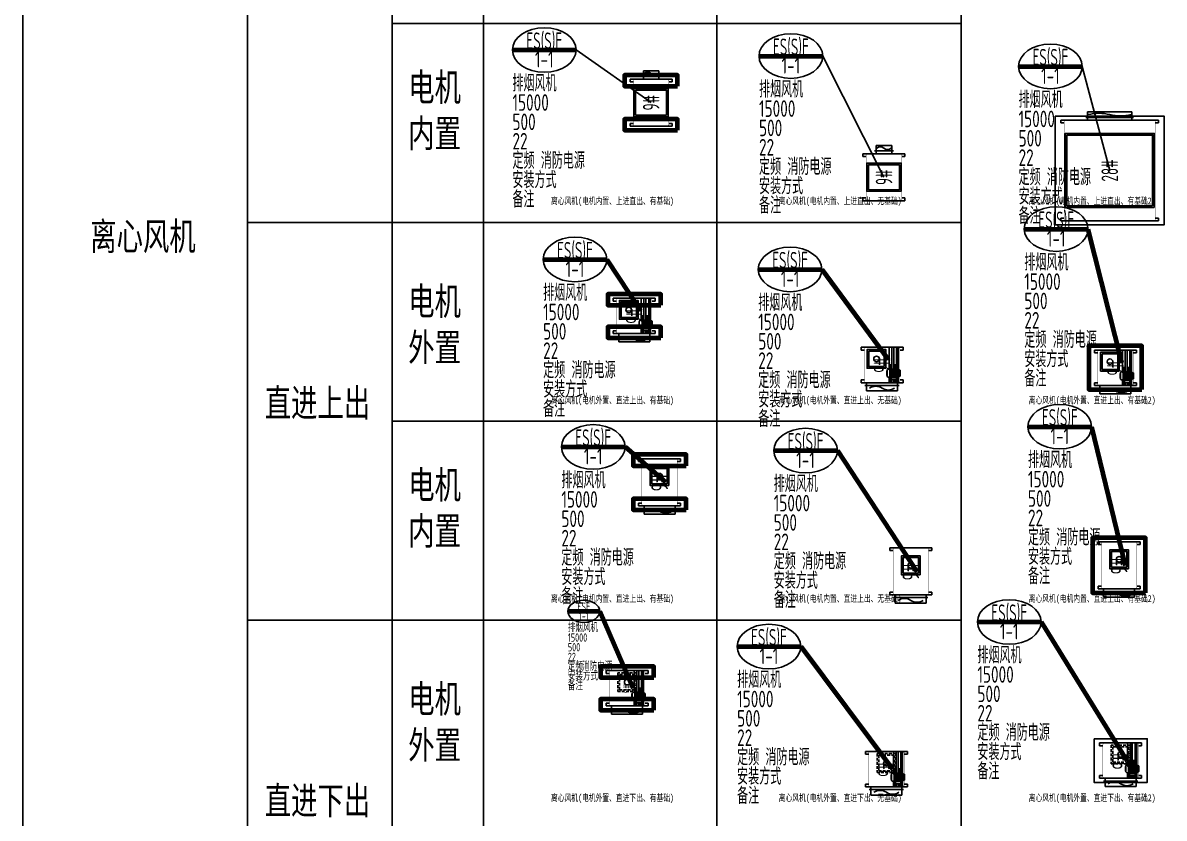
# Model space of a CAD drawing. Header units: millimetres. Extents: x 2960 to 23683, y 37984 to 93237.
# Drawn here: x 2960 to 23610, y 48933 to 63322 of the extents above; entities that cross this region are included whole.
import ezdxf
from ezdxf.enums import TextEntityAlignment as Align

# ---------------------------------------------------------------- set-up
doc = ezdxf.new("R2010")
doc.units = ezdxf.units.MM
doc.header["$LTSCALE"] = 1000
doc.linetypes.add('DASHED', pattern=[0.75, 0.5, -0.25])
for name, color, linetype in [('H-BASE', 7, 'Continuous'), ('H-DIMS-FANS-TEXT2', 7, 'Continuous'), ('H-EQUP-FANS', 4, 'Continuous')]:
    doc.layers.add(name, color=color, linetype=linetype)
doc.layers.add('H-风机进出口中点', color=9, linetype='Continuous', plot=False)
doc.styles.add('TH-STYLE1', font='', dxfattribs={"width": 0.7})
doc.styles.add('TH-STYLE3', font='tssdeng.shx', dxfattribs={"width": 0.8, "bigfont": 'tssdchn.shx'})
doc.styles.get('TH-STYLE1').set_extended_font_data('STFangsong')

# ---------------------------------------------------------------- blocks, each defined once
blk = doc.blocks.new('*U85')
at = {"linetype": 'ByBlock', "lineweight": 100}
blk.add_line((-509, 2047), (643, 2047), dxfattribs=at)
for p, q in [((1860, 1569), (1860, 1669)), ((1860, 1669), (2140, 1669)), ((2140, 1569), (2140, 1669)), ((1620, 1469), (1620, 1519)), ((1620, 1519), (2380, 1519)), ((1620, 1469), (1680, 1469)), ((2170, 1569), (1830, 1569)), ((1860, 1569), (1860, 1519)), ((2140, 1569), (2140, 1519)), ((2320, 1469), (2380, 1469)), ((2380, 1469), (2380, 1519)), ((1620, 719), (1620, 669)), ((1620, 719), (1680, 719)), ((1620, 669), (2380, 669)), ((2320, 719), (2380, 719)), ((2380, 719), (2380, 669))]:
    blk.add_line(p, q)
blk.add_lwpolyline([(643, 2047), (2000, 1094)])
at = {"const_width": 6}
blk.add_lwpolyline([(2320, 897), (2320, 699, -0.414214), (2290, 669), (1710, 669, -0.414214), (1680, 699), (1680, 1489, -0.414214), (1710, 1519), (2290, 1519, -0.414214), (2320, 1489), (2320, 897)], format="xyb", dxfattribs=at)
for points in [[(2310, 839), (2310, 1349), (1690, 1349), (1690, 839)], [(2280, 869), (2280, 1319), (1720, 1319), (1720, 869)]]:
    blk.add_lwpolyline(points, close=True)
for centre, start, end in [((1936, 1549), 47.5795, 132.4205), ((2064, 1690), 227.5795, 312.4205)]:
    blk.add_arc(centre, 95.1, start, end)
blk.add_ellipse((67, 2047), major_axis=(-576, 0), ratio=0.7)
at = {"layer": 'H-BASE', "linetype": 'ByBlock', "lineweight": 100}
for points in [[(2480, 1394), (2480, 1594), (1520, 1594), (1520, 1394)], [(2480, 594), (2480, 794), (1520, 794), (1520, 594)]]:
    blk.add_lwpolyline(points, close=True, dxfattribs=at)
at = {"style": 'TH-STYLE3'}
for tag, width, p in [('设备符号', 0.6, (67, 2215)), ('楼层-编号', 0.7, (67, 1879))]:
    blk.add_attdef(tag, text='', height=300, dxfattribs=dict(at, width=width)).set_placement(p, align=Align.MIDDLE_CENTER)
at = {"style": 'TH-STYLE3', "width": 0.7}
for tag, p in [('风机功能', (-509, 1297)), ('风量', (-509, 947)), ('全压', (-509, 597)), ('电量', (-509, 247)), ('定频', (-509, -103)), ('消防电源', (4, -103)), ('安装方式', (-509, -453)), ('备注', (-509, -803))]:
    blk.add_attdef(tag, p, '', height=300, dxfattribs=at)
at = {"layer": 'H-DIMS-FANS-TEXT2', "style": 'TH-STYLE3', "width": 0.6}
blk.add_text('9#', height=300, rotation=90, dxfattribs=at).set_placement((2000, 1094), align=Align.MIDDLE)
blk = doc.blocks.new('*U73')
at = {"linetype": 'ByBlock', "lineweight": 100}
blk.add_line((-261, 2192), (891, 2192), dxfattribs=at)
for p, q in [((1620, 375), (1620, 425)), ((1620, 425), (2380, 425)), ((2170, 475), (1830, 475)), ((1860, 475), (1860, 575)), ((1860, 575), (2140, 575)), ((1860, 475), (1860, 425)), ((2140, 475), (2140, 575)), ((2140, 475), (2140, 425)), ((2380, 375), (2380, 425)), ((1620, 375), (1680, 375)), ((2320, 375), (2380, 375)), ((1620, -375), (1620, -425)), ((1620, -375), (1680, -375)), ((2320, -375), (2380, -375)), ((2380, -375), (2380, -425)), ((1620, -425), (2380, -425))]:
    blk.add_line(p, q)
blk.add_lwpolyline([(891, 2192), (2000, 0)])
at = {"const_width": 6}
blk.add_lwpolyline([(2320, -197), (2320, -395, -0.414214), (2290, -425), (1710, -425, -0.414214), (1680, -395), (1680, 395, -0.414214), (1710, 425), (2290, 425, -0.414214), (2320, 395), (2320, -197)], format="xyb", dxfattribs=at)
for points in [[(2310, -255), (2310, 255), (1690, 255), (1690, -255)], [(2280, -225), (2280, 225), (1720, 225), (1720, -225)]]:
    blk.add_lwpolyline(points, close=True)
for centre, start, end in [((1936, 456), 47.5795, 132.4205), ((2064, 596), 227.5795, 312.4205)]:
    blk.add_arc(centre, 95.1, start, end)
blk.add_ellipse((315, 2192), major_axis=(-576, 0), ratio=0.7)
at = {"style": 'TH-STYLE3'}
for tag, width, p in [('设备符号', 0.6, (315, 2360)), ('楼层-编号', 0.7, (315, 2024))]:
    blk.add_attdef(tag, text='', height=300, dxfattribs=dict(at, width=width)).set_placement(p, align=Align.MIDDLE_CENTER)
at = {"style": 'TH-STYLE3', "width": 0.7}
for tag, p in [('风机功能', (-261, 1442)), ('风量', (-261, 1092)), ('全压', (-261, 742)), ('电量', (-261, 392)), ('定频', (-261, 42)), ('消防电源', (252, 42)), ('安装方式', (-261, -308)), ('备注', (-261, -658))]:
    blk.add_attdef(tag, p, '', height=300, dxfattribs=at)
at = {"layer": 'H-DIMS-FANS-TEXT2', "style": 'TH-STYLE3', "width": 0.6}
blk.add_text('9#', height=300, rotation=90, dxfattribs=at).set_placement((2000, 0), align=Align.MIDDLE)
blk = doc.blocks.new('*U44')
at = {"linetype": 'ByBlock', "lineweight": 100}
blk.add_line((-733, 2258), (419, 2258), dxfattribs=at)
for p, q in [((1127, 799), (1127, 849)), ((1127, 849), (1887, 849)), ((1633, 849), (1633, 456)), ((1683, 849), (1683, 456)), ((1719, 849), (1719, 456)), ((1769, 849), (1769, 456)), ((1797, 455), (1797, 849)), ((1887, 799), (1887, 849)), ((1127, 799), (1187, 799)), ((1827, 799), (1887, 799)), ((1599, 426), (1594, 426)), ((1594, 426), (1594, 339)), ((1674, 463), (1642, 463)), ((1647, 456), (1647, 309)), ((1647, 449), (1793, 449)), ((1647, 444), (1793, 444)), ((1647, 433), (1793, 433)), ((1647, 418), (1793, 418)), ((1760, 463), (1727, 463)), ((1793, 456), (1793, 309)), ((1127, 259), (1127, 209)), ((1127, 259), (1187, 259)), ((1127, 209), (1887, 209)), ((1227, 209), (1227, 159)), ((1599, 339), (1594, 339)), ((1633, 309), (1633, 209)), ((1670, 301), (1642, 301)), ((1647, 401), (1793, 401)), ((1647, 382), (1700, 382)), ((1647, 364), (1793, 364)), ((1647, 347), (1793, 347)), ((1647, 331), (1793, 331)), ((1647, 321), (1793, 321)), ((1647, 316), (1793, 316)), ((1670, 305), (1670, 264)), ((1670, 305), (1770, 305)), ((1670, 264), (1770, 264)), ((1674, 305), (1674, 309)), ((1683, 264), (1683, 209)), ((1719, 264), (1719, 209)), ((1743, 382), (1793, 382)), ((1766, 305), (1766, 309)), ((1769, 309), (1769, 305)), ((1769, 264), (1769, 209)), ((1770, 305), (1770, 264)), ((1787, 209), (1787, 159)), ((1797, 209), (1797, 310)), ((1827, 259), (1887, 259)), ((1887, 259), (1887, 209)), ((1817, 159), (1197, 159)), ((1227, 159), (1227, 59)), ((1787, 59), (1227, 59)), ((1787, 159), (1787, 59))]:
    blk.add_line(p, q)
blk.add_lwpolyline([(419, 2258), (1617, 629)], dxfattribs=at)
at = {"const_width": 6}
blk.add_lwpolyline([(1827, 437), (1827, 239, -0.414214), (1797, 209), (1217, 209, -0.414214), (1187, 239), (1187, 819, -0.414214), (1217, 849), (1797, 849, -0.414214), (1827, 819), (1827, 437)], format="xyb", dxfattribs=at)
for points in [[(1577, 469), (1577, 809), (1237, 809), (1237, 469)], [(1547, 499), (1547, 779), (1267, 779), (1267, 499)], [(1642, 531), (1642, 456), (1674, 456), (1674, 531)], [(1727, 531), (1727, 456), (1760, 456), (1760, 531)], [(1700, 388), (1700, 376), (1743, 376), (1743, 388)]]:
    blk.add_lwpolyline(points, close=True)
for points in [[(1599, 426), (1599, 339, 0.414214), (1629, 309), (1793, 309, 0.414214), (1803, 319), (1803, 446, 0.414214), (1793, 456), (1629, 456, 0.414214)], [(1803, 442), (1803, 323), (1814, 323, 0.414214), (1818, 327), (1818, 438, 0.414214), (1814, 442)], [(1818, 437), (1818, 328), (1829, 328, 0.414214), (1833, 332), (1833, 433, 0.414214), (1829, 437)]]:
    blk.add_lwpolyline(points, format="xyb", close=True)
for points in [[(1674, 264), (1674, 234), (1642, 234), (1642, 309), (1674, 309), (1674, 305)], [(1760, 264), (1760, 234), (1727, 234), (1727, 264)]]:
    blk.add_lwpolyline(points)
for centre in [(1658, 511), (1658, 482), (1744, 511), (1744, 482), (1658, 282), (1658, 253), (1744, 253)]:
    blk.add_circle(centre, 4.87)
for centre, start, end in [((1394, -62), 56.7431, 123.2569), ((1620, 282), 236.7431, 303.2569)]:
    blk.add_arc(centre, 206, start, end)
blk.add_ellipse((-157, 2258), major_axis=(-576, 0), ratio=0.7)
at = {"layer": 'H-风机进出口中点'}
blk.add_circle((1407, 639), 50, dxfattribs=at)
at = {"style": 'TH-STYLE3'}
for tag, width, p in [('设备符号', 0.6, (-157, 2426)), ('楼层-编号', 0.7, (-157, 2090))]:
    blk.add_attdef(tag, text='', height=300, dxfattribs=dict(at, width=width)).set_placement(p, align=Align.MIDDLE_CENTER)
at = {"style": 'TH-STYLE3', "width": 0.7}
for tag, p in [('风机功能', (-733, 1508)), ('风量', (-733, 1158)), ('全压', (-733, 808)), ('电量', (-733, 458)), ('定频', (-733, 108)), ('消防电源', (-221, 108)), ('安装方式', (-733, -242)), ('备注', (-733, -592))]:
    blk.add_attdef(tag, p, '', height=300, dxfattribs=at)
at = {"layer": 'H-DIMS-FANS-TEXT2', "style": 'TH-STYLE3', "width": 0.6}
blk.add_text('9#', height=300, rotation=90, dxfattribs=at).set_placement((1507, 529), align=Align.MIDDLE)
blk = doc.blocks.new('*U46')
at = {"linetype": 'ByBlock', "lineweight": 100}
blk.add_line((223, 2096), (1375, 2096), dxfattribs=at)
for p, q in [((1620, 1831), (1620, 1881)), ((1620, 1881), (2380, 1881)), ((2380, 1831), (2380, 1881)), ((1620, 1831), (1680, 1831)), ((2320, 1831), (2380, 1831)), ((1620, 1081), (1620, 1031)), ((1620, 1081), (1680, 1081)), ((2320, 1081), (2380, 1081)), ((2380, 1081), (2380, 1031)), ((1620, 1031), (2380, 1031)), ((2310, 981), (1690, 981)), ((1720, 1031), (1720, 981)), ((1720, 981), (1720, 881)), ((2280, 881), (1720, 881)), ((2280, 1031), (2280, 981)), ((2280, 981), (2280, 881))]:
    blk.add_line(p, q)
blk.add_lwpolyline([(1375, 2096), (2110, 1456)], dxfattribs=at)
at = {"const_width": 6}
blk.add_lwpolyline([(2320, 1259), (2320, 1061, -0.414214), (2290, 1031), (1710, 1031, -0.414214), (1680, 1061), (1680, 1851, -0.414214), (1710, 1881), (2290, 1881, -0.414214), (2320, 1851), (2320, 1259)], format="xyb", dxfattribs=at)
for points in [[(2170, 1396), (2170, 1736), (1830, 1736), (1830, 1396)], [(2140, 1426), (2140, 1706), (1860, 1706), (1860, 1426)]]:
    blk.add_lwpolyline(points, close=True)
for centre, start, end in [((1887, 760), 56.7431, 123.2569), ((2113, 1105), 236.7431, 303.2569)]:
    blk.add_arc(centre, 206, start, end)
blk.add_ellipse((799, 2096), major_axis=(-576, 0), ratio=0.7)
at = {"layer": 'H-BASE', "linetype": 'ByBlock', "lineweight": 100}
for points in [[(2480, 1756), (2480, 1956), (1520, 1956), (1520, 1756)], [(2480, 956), (2480, 1156), (1520, 1156), (1520, 956)]]:
    blk.add_lwpolyline(points, close=True, dxfattribs=at)
at = {"layer": 'H-风机进出口中点'}
blk.add_circle((2000, 1566), 50, dxfattribs=at)
at = {"style": 'TH-STYLE3'}
for tag, width, p in [('设备符号', 0.6, (799, 2264)), ('楼层-编号', 0.7, (799, 1928))]:
    blk.add_attdef(tag, text='', height=300, dxfattribs=dict(at, width=width)).set_placement(p, align=Align.MIDDLE_CENTER)
at = {"style": 'TH-STYLE3', "width": 0.7}
for tag, p in [('风机功能', (223, 1346)), ('风量', (223, 996)), ('全压', (223, 646)), ('电量', (223, 296)), ('定频', (223, -54)), ('消防电源', (735, -54)), ('安装方式', (223, -404)), ('备注', (223, -754))]:
    blk.add_attdef(tag, p, '', height=300, dxfattribs=at)
at = {"layer": 'H-DIMS-FANS-TEXT2', "style": 'TH-STYLE3', "width": 0.7}
blk.add_text('9#', height=300, rotation=90, dxfattribs=at).set_placement((2000, 1456), align=Align.MIDDLE)
blk = doc.blocks.new('*U47')
at = {"linetype": 'ByBlock', "lineweight": 100}
blk.add_line((-480, 2185), (672, 2185), dxfattribs=at)
for p, q in [((1620, 375), (1620, 425)), ((1620, 425), (2380, 425)), ((2380, 375), (2380, 425)), ((1620, 375), (1680, 375)), ((2320, 375), (2380, 375)), ((1620, -375), (1620, -425)), ((1620, -375), (1680, -375)), ((2320, -375), (2380, -375)), ((2380, -375), (2380, -425)), ((1620, -425), (2380, -425)), ((2310, -475), (1690, -475)), ((1720, -425), (1720, -475)), ((1720, -475), (1720, -575)), ((2280, -575), (1720, -575)), ((2280, -425), (2280, -475)), ((2280, -475), (2280, -575))]:
    blk.add_line(p, q)
blk.add_lwpolyline([(672, 2185), (2110, 0)], dxfattribs=at)
at = {"const_width": 6}
blk.add_lwpolyline([(2320, -197), (2320, -395, -0.414214), (2290, -425), (1710, -425, -0.414214), (1680, -395), (1680, 395, -0.414214), (1710, 425), (2290, 425, -0.414214), (2320, 395), (2320, -197)], format="xyb", dxfattribs=at)
for points in [[(2170, -60), (2170, 280), (1830, 280), (1830, -60)], [(2140, -30), (2140, 250), (1860, 250), (1860, -30)]]:
    blk.add_lwpolyline(points, close=True)
for centre, start, end in [((1887, -696), 56.7431, 123.2569), ((2113, -352), 236.7431, 303.2569)]:
    blk.add_arc(centre, 206, start, end)
blk.add_ellipse((96, 2185), major_axis=(-576, 0), ratio=0.7)
at = {"layer": 'H-风机进出口中点'}
blk.add_circle((2000, 110), 50, dxfattribs=at)
at = {"style": 'TH-STYLE3'}
for tag, width, p in [('设备符号', 0.6, (96, 2353)), ('楼层-编号', 0.7, (96, 2017))]:
    blk.add_attdef(tag, text='', height=300, dxfattribs=dict(at, width=width)).set_placement(p, align=Align.MIDDLE_CENTER)
at = {"style": 'TH-STYLE3', "width": 0.7}
for tag, p in [('风机功能', (-480, 1435)), ('风量', (-480, 1085)), ('全压', (-480, 735)), ('电量', (-480, 385)), ('定频', (-480, 35)), ('消防电源', (32, 35)), ('安装方式', (-480, -315)), ('备注', (-480, -665))]:
    blk.add_attdef(tag, p, '', height=300, dxfattribs=at)
at = {"layer": 'H-DIMS-FANS-TEXT2', "style": 'TH-STYLE3', "width": 0.7}
blk.add_text('9#', height=300, rotation=90, dxfattribs=at).set_placement((2000, 0), align=Align.MIDDLE)
blk = doc.blocks.new('*U49')
at = {"linetype": 'ByBlock', "lineweight": 100}
blk.add_line((-701, 2218), (451, 2218), dxfattribs=at)
for p, q in [((1620, 270), (1620, 320)), ((1620, 320), (2380, 320)), ((1620, 270), (1680, 270)), ((2126, 320), (2126, -73)), ((2176, 320), (2176, -73)), ((2211, 320), (2211, -73)), ((2261, 320), (2261, -73)), ((2290, -74), (2290, 320)), ((2320, 270), (2380, 270)), ((2380, 270), (2380, 320)), ((2091, -103), (2086, -103)), ((2086, -103), (2086, -190)), ((2091, -190), (2086, -190)), ((2167, -66), (2135, -66)), ((2140, -73), (2140, -220)), ((2140, -80), (2286, -80)), ((2140, -85), (2286, -85)), ((2140, -96), (2286, -96)), ((2140, -111), (2286, -111)), ((2140, -128), (2286, -128)), ((2140, -147), (2193, -147)), ((2140, -165), (2286, -165)), ((2140, -182), (2286, -182)), ((2140, -198), (2286, -198)), ((2253, -66), (2220, -66)), ((2236, -147), (2286, -147)), ((2286, -73), (2286, -220)), ((1620, -270), (1620, -320)), ((1620, -270), (1680, -270)), ((1620, -320), (2380, -320)), ((2310, -370), (1690, -370)), ((1720, -320), (1720, -370)), ((1720, -370), (1720, -470)), ((2126, -220), (2126, -320)), ((2163, -228), (2135, -228)), ((2140, -208), (2286, -208)), ((2140, -213), (2286, -213)), ((2163, -224), (2163, -265)), ((2163, -224), (2263, -224)), ((2163, -265), (2263, -265)), ((2167, -224), (2167, -220)), ((2176, -265), (2176, -320)), ((2211, -265), (2211, -320)), ((2259, -224), (2259, -220)), ((2261, -220), (2261, -224)), ((2261, -265), (2261, -320)), ((2263, -224), (2263, -265)), ((2280, -320), (2280, -370)), ((2280, -370), (2280, -470)), ((2290, -320), (2290, -219)), ((2320, -270), (2380, -270)), ((2380, -270), (2380, -320)), ((2280, -470), (1720, -470))]:
    blk.add_line(p, q)
blk.add_lwpolyline([(451, 2218), (2110, 0)], dxfattribs=at)
at = {"const_width": 6}
blk.add_lwpolyline([(2320, -92), (2320, -290, -0.414214), (2290, -320), (1710, -320, -0.414214), (1680, -290), (1680, 290, -0.414214), (1710, 320), (2290, 320, -0.414214), (2320, 290), (2320, -92)], format="xyb", dxfattribs=at)
at = {"linetype": 'DASHED', "ltscale": 0.1}
for points in [[(2170, -60), (2170, 280), (1830, 280), (1830, -60)], [(2140, -30), (2140, 250), (1860, 250), (1860, -30)]]:
    blk.add_lwpolyline(points, close=True, dxfattribs=at)
for points in [[(2135, 2), (2135, -73), (2167, -73), (2167, 2)], [(2220, 2), (2220, -73), (2253, -73), (2253, 2)], [(2193, -141), (2193, -153), (2236, -153), (2236, -141)]]:
    blk.add_lwpolyline(points, close=True)
for points in [[(2091, -103), (2091, -190, 0.414214), (2121, -220), (2286, -220, 0.414214), (2296, -210), (2296, -83, 0.414214), (2286, -73), (2121, -73, 0.414214)], [(2296, -87), (2296, -206), (2307, -206, 0.414214), (2311, -202), (2311, -91, 0.414214), (2307, -87)], [(2311, -92), (2311, -201), (2322, -201, 0.414214), (2326, -197), (2326, -96, 0.414214), (2322, -92)]]:
    blk.add_lwpolyline(points, format="xyb", close=True)
for points in [[(2167, -265), (2167, -295), (2135, -295), (2135, -220), (2167, -220), (2167, -224)], [(2253, -265), (2253, -295), (2220, -295), (2220, -265)]]:
    blk.add_lwpolyline(points)
for centre in [(2151, -18), (2151, -47), (2236, -18), (2236, -47), (2151, -247), (2151, -276), (2236, -276)]:
    blk.add_circle(centre, 4.87)
for centre, start, end in [((1887, -591), 56.7431, 123.2569), ((2113, -247), 236.7431, 303.2569)]:
    blk.add_arc(centre, 206, start, end)
blk.add_ellipse((-125, 2218), major_axis=(-576, 0), ratio=0.7)
at = {"layer": 'H-风机进出口中点'}
blk.add_circle((2000, 110), 50, dxfattribs=at)
at = {"style": 'TH-STYLE3'}
for tag, width, p in [('设备符号', 0.6, (-125, 2386)), ('楼层-编号', 0.7, (-125, 2050))]:
    blk.add_attdef(tag, text='', height=300, dxfattribs=dict(at, width=width)).set_placement(p, align=Align.MIDDLE_CENTER)
at = {"style": 'TH-STYLE3', "width": 0.7}
for tag, p in [('风机功能', (-701, 1468)), ('风量', (-701, 1118)), ('全压', (-701, 768)), ('电量', (-701, 418)), ('定频', (-701, 68)), ('消防电源', (-189, 68)), ('安装方式', (-701, -282)), ('备注', (-701, -632))]:
    blk.add_attdef(tag, p, '', height=300, dxfattribs=at)
at = {"layer": 'H-DIMS-FANS-TEXT2', "style": 'TH-STYLE3', "width": 0.6}
blk.add_text('9#', height=300, rotation=90, dxfattribs=at).set_placement((2000, 0), align=Align.MIDDLE)
blk = doc.blocks.new('*U74')
at = {"linetype": 'ByBlock', "lineweight": 100}
blk.add_line((351, 1883), (1503, 1883), dxfattribs=at)
for p, q in [((1600, 960), (1600, 1060)), ((1600, 1060), (2400, 1060)), ((2400, 960), (2400, 1060)), ((1115, 860), (1115, 910)), ((1115, 910), (2885, 910)), ((1115, 860), (1175, 860)), ((2430, 960), (1570, 960)), ((1600, 960), (1600, 910)), ((2400, 960), (2400, 910)), ((2825, 860), (2885, 860)), ((2885, 860), (2885, 910)), ((1115, -860), (1115, -910)), ((1115, -860), (1175, -860)), ((1115, -910), (2885, -910)), ((2825, -860), (2885, -860)), ((2885, -860), (2885, -910))]:
    blk.add_line(p, q)
blk.add_lwpolyline([(1503, 1883), (2000, 0)])
at = {"const_width": 6}
blk.add_lwpolyline([(2825, -682), (2825, -880, -0.414214), (2795, -910), (1205, -910, -0.414214), (1175, -880), (1175, 880, -0.414214), (1205, 910), (2795, 910, -0.414214), (2825, 880), (2825, -682)], format="xyb", dxfattribs=at)
for points in [[(2805, -670), (2805, 670), (1195, 670), (1195, -670)], [(2775, -640), (2775, 640), (1225, 640), (1225, -640)]]:
    blk.add_lwpolyline(points, close=True)
for centre, start, end in [((1806, 266), 75.3849, 104.6151), ((2194, 1755), 255.3849, 284.6151)]:
    blk.add_arc(centre, 769, start, end)
blk.add_ellipse((927, 1883), major_axis=(-576, 0), ratio=0.7)
at = {"layer": 'H-BASE'}
blk.add_lwpolyline([(1015, 985), (1015, -985), (2985, -985), (2985, 985), (1015, 985)], dxfattribs=at)
at = {"style": 'TH-STYLE3'}
for tag, width, p in [('设备符号', 0.6, (927, 2051)), ('楼层-编号', 0.7, (927, 1715))]:
    blk.add_attdef(tag, text='', height=300, dxfattribs=dict(at, width=width)).set_placement(p, align=Align.MIDDLE_CENTER)
at = {"style": 'TH-STYLE3', "width": 0.7}
for tag, p in [('风机功能', (351, 1133)), ('风量', (351, 783)), ('全压', (351, 433)), ('电量', (351, 83)), ('定频', (351, -267)), ('消防电源', (864, -267)), ('安装方式', (351, -617)), ('备注', (351, -967))]:
    blk.add_attdef(tag, p, '', height=300, dxfattribs=at)
at = {"layer": 'H-DIMS-FANS-TEXT2', "style": 'TH-STYLE3', "width": 0.6}
blk.add_text('28#', height=300, rotation=90, dxfattribs=at).set_placement((2000, 0), align=Align.MIDDLE)
blk = doc.blocks.new('*U45')
at = {"linetype": 'ByBlock', "lineweight": 100}
blk.add_line((351, 2509), (1503, 2509), dxfattribs=at)
for p, q in [((1620, 270), (1620, 320)), ((1620, 320), (2380, 320)), ((1620, 270), (1680, 270)), ((2126, 320), (2126, -73)), ((2176, 320), (2176, -73)), ((2211, 320), (2211, -73)), ((2261, 320), (2261, -73)), ((2290, -74), (2290, 320)), ((2320, 270), (2380, 270)), ((2380, 270), (2380, 320)), ((2091, -103), (2086, -103)), ((2086, -103), (2086, -190)), ((2091, -190), (2086, -190)), ((2167, -66), (2135, -66)), ((2140, -73), (2140, -220)), ((2140, -80), (2286, -80)), ((2140, -85), (2286, -85)), ((2140, -96), (2286, -96)), ((2140, -111), (2286, -111)), ((2140, -128), (2286, -128)), ((2140, -147), (2193, -147)), ((2140, -165), (2286, -165)), ((2140, -182), (2286, -182)), ((2140, -198), (2286, -198)), ((2253, -66), (2220, -66)), ((2236, -147), (2286, -147)), ((2286, -73), (2286, -220)), ((1620, -270), (1620, -320)), ((1620, -270), (1680, -270)), ((1620, -320), (2380, -320)), ((2310, -370), (1690, -370)), ((1720, -320), (1720, -370)), ((1720, -370), (1720, -470)), ((2126, -220), (2126, -320)), ((2163, -228), (2135, -228)), ((2140, -208), (2286, -208)), ((2140, -213), (2286, -213)), ((2163, -224), (2163, -265)), ((2163, -224), (2263, -224)), ((2163, -265), (2263, -265)), ((2167, -224), (2167, -220)), ((2176, -265), (2176, -320)), ((2211, -265), (2211, -320)), ((2259, -224), (2259, -220)), ((2261, -220), (2261, -224)), ((2261, -265), (2261, -320)), ((2263, -224), (2263, -265)), ((2280, -320), (2280, -370)), ((2280, -370), (2280, -470)), ((2290, -320), (2290, -219)), ((2320, -270), (2380, -270)), ((2380, -270), (2380, -320)), ((2280, -470), (1720, -470))]:
    blk.add_line(p, q)
blk.add_lwpolyline([(1503, 2509), (2110, 100)], dxfattribs=at)
at = {"const_width": 6}
blk.add_lwpolyline([(2320, -92), (2320, -290, -0.414214), (2290, -320), (1710, -320, -0.414214), (1680, -290), (1680, 290, -0.414214), (1710, 320), (2290, 320, -0.414214), (2320, 290), (2320, -92)], format="xyb", dxfattribs=at)
for points in [[(2070, -60), (2070, 280), (1730, 280), (1730, -60)], [(2040, -30), (2040, 250), (1760, 250), (1760, -30)], [(2135, 2), (2135, -73), (2167, -73), (2167, 2)], [(2220, 2), (2220, -73), (2253, -73), (2253, 2)], [(2193, -141), (2193, -153), (2236, -153), (2236, -141)]]:
    blk.add_lwpolyline(points, close=True)
for points in [[(2091, -103), (2091, -190, 0.414214), (2121, -220), (2286, -220, 0.414214), (2296, -210), (2296, -83, 0.414214), (2286, -73), (2121, -73, 0.414214)], [(2296, -87), (2296, -206), (2307, -206, 0.414214), (2311, -202), (2311, -91, 0.414214), (2307, -87)], [(2311, -92), (2311, -201), (2322, -201, 0.414214), (2326, -197), (2326, -96, 0.414214), (2322, -92)]]:
    blk.add_lwpolyline(points, format="xyb", close=True)
for points in [[(2167, -265), (2167, -295), (2135, -295), (2135, -220), (2167, -220), (2167, -224)], [(2253, -265), (2253, -295), (2220, -295), (2220, -265)]]:
    blk.add_lwpolyline(points)
for centre in [(2151, -18), (2151, -47), (2236, -18), (2236, -47), (2151, -247), (2151, -276), (2236, -276)]:
    blk.add_circle(centre, 4.87)
for centre, start, end in [((1887, -591), 56.7431, 123.2569), ((2113, -247), 236.7431, 303.2569)]:
    blk.add_arc(centre, 206, start, end)
blk.add_ellipse((927, 2509), major_axis=(-576, 0), ratio=0.7)
at = {"layer": 'H-BASE', "linetype": 'ByBlock', "lineweight": 100}
blk.add_lwpolyline([(2480, -395), (2480, 395), (1520, 395), (1520, -395)], close=True, dxfattribs=at)
at = {"layer": 'H-风机进出口中点'}
blk.add_circle((1900, 110), 50, dxfattribs=at)
at = {"style": 'TH-STYLE3'}
for tag, width, p in [('设备符号', 0.6, (927, 2677)), ('楼层-编号', 0.7, (927, 2341))]:
    blk.add_attdef(tag, text='', height=300, dxfattribs=dict(at, width=width)).set_placement(p, align=Align.MIDDLE_CENTER)
at = {"style": 'TH-STYLE3', "width": 0.7}
for tag, p in [('风机功能', (351, 1759)), ('风量', (351, 1409)), ('全压', (351, 1059)), ('电量', (351, 709)), ('定频', (351, 359)), ('消防电源', (864, 359)), ('安装方式', (351, 9)), ('备注', (351, -341))]:
    blk.add_attdef(tag, p, '', height=300, dxfattribs=at)
at = {"layer": 'H-DIMS-FANS-TEXT2', "style": 'TH-STYLE3', "width": 0.6}
blk.add_text('9#', height=300, rotation=90, dxfattribs=at).set_placement((2000, 0), align=Align.MIDDLE)
blk = doc.blocks.new('*U48')
at = {"linetype": 'ByBlock', "lineweight": 100}
blk.add_line((351, 2509), (1503, 2509), dxfattribs=at)
for p, q in [((1620, 375), (1620, 425)), ((1620, 425), (2380, 425)), ((2380, 375), (2380, 425)), ((1620, 375), (1680, 375)), ((2320, 375), (2380, 375)), ((1620, -375), (1620, -425)), ((1620, -375), (1680, -375)), ((2320, -375), (2380, -375)), ((2380, -375), (2380, -425)), ((1620, -425), (2380, -425)), ((2310, -475), (1690, -475)), ((1720, -425), (1720, -475)), ((1720, -475), (1720, -575)), ((2280, -575), (1720, -575)), ((2280, -425), (2280, -475)), ((2280, -475), (2280, -575))]:
    blk.add_line(p, q)
blk.add_lwpolyline([(1503, 2509), (2110, 0)], dxfattribs=at)
at = {"const_width": 6}
blk.add_lwpolyline([(2320, -197), (2320, -395, -0.414214), (2290, -425), (1710, -425, -0.414214), (1680, -395), (1680, 395, -0.414214), (1710, 425), (2290, 425, -0.414214), (2320, 395), (2320, -197)], format="xyb", dxfattribs=at)
for points in [[(2170, -60), (2170, 280), (1830, 280), (1830, -60)], [(2140, -30), (2140, 250), (1860, 250), (1860, -30)]]:
    blk.add_lwpolyline(points, close=True)
for centre, start, end in [((1887, -696), 56.7431, 123.2569), ((2113, -352), 236.7431, 303.2569)]:
    blk.add_arc(centre, 206, start, end)
blk.add_ellipse((927, 2509), major_axis=(-576, 0), ratio=0.7)
at = {"layer": 'H-BASE', "linetype": 'ByBlock', "lineweight": 100}
blk.add_lwpolyline([(2480, -500), (2480, 500), (1520, 500), (1520, -500)], close=True, dxfattribs=at)
at = {"layer": 'H-风机进出口中点'}
blk.add_circle((2000, 110), 50, dxfattribs=at)
at = {"style": 'TH-STYLE3'}
for tag, width, p in [('设备符号', 0.6, (927, 2677)), ('楼层-编号', 0.7, (927, 2341))]:
    blk.add_attdef(tag, text='', height=300, dxfattribs=dict(at, width=width)).set_placement(p, align=Align.MIDDLE_CENTER)
at = {"style": 'TH-STYLE3', "width": 0.7}
for tag, p in [('风机功能', (351, 1759)), ('风量', (351, 1409)), ('全压', (351, 1059)), ('电量', (351, 709)), ('定频', (351, 359)), ('消防电源', (864, 359)), ('安装方式', (351, 9)), ('备注', (351, -341))]:
    blk.add_attdef(tag, p, '', height=300, dxfattribs=at)
at = {"layer": 'H-DIMS-FANS-TEXT2', "style": 'TH-STYLE3', "width": 0.7}
blk.add_text('9#', height=300, rotation=90, dxfattribs=at).set_placement((2000, 0), align=Align.MIDDLE)
blk = doc.blocks.new('*U42')
at = {"linetype": 'ByBlock', "lineweight": 100}
blk.add_line((-592, 2509), (560, 2509), dxfattribs=at)
for p, q in [((1620, 270), (1620, 320)), ((1620, 320), (2380, 320)), ((1620, 270), (1680, 270)), ((2126, 320), (2126, -73)), ((2176, 320), (2176, -73)), ((2211, 320), (2211, -73)), ((2261, 320), (2261, -73)), ((2290, -74), (2290, 320)), ((2320, 270), (2380, 270)), ((2380, 270), (2380, 320)), ((2091, -103), (2086, -103)), ((2086, -103), (2086, -190)), ((2091, -190), (2086, -190)), ((2167, -66), (2135, -66)), ((2140, -73), (2140, -220)), ((2140, -80), (2286, -80)), ((2140, -85), (2286, -85)), ((2140, -96), (2286, -96)), ((2140, -111), (2286, -111)), ((2140, -128), (2286, -128)), ((2140, -147), (2193, -147)), ((2140, -165), (2286, -165)), ((2140, -182), (2286, -182)), ((2140, -198), (2286, -198)), ((2253, -66), (2220, -66)), ((2236, -147), (2286, -147)), ((2286, -73), (2286, -220)), ((1620, -270), (1620, -320)), ((1620, -270), (1680, -270)), ((1620, -320), (2380, -320)), ((2310, -370), (1690, -370)), ((1720, -320), (1720, -370)), ((1720, -370), (1720, -470)), ((2126, -220), (2126, -320)), ((2163, -228), (2135, -228)), ((2140, -208), (2286, -208)), ((2140, -213), (2286, -213)), ((2163, -224), (2163, -265)), ((2163, -224), (2263, -224)), ((2163, -265), (2263, -265)), ((2167, -224), (2167, -220)), ((2176, -265), (2176, -320)), ((2211, -265), (2211, -320)), ((2259, -224), (2259, -220)), ((2261, -220), (2261, -224)), ((2261, -265), (2261, -320)), ((2263, -224), (2263, -265)), ((2280, -320), (2280, -370)), ((2280, -370), (2280, -470)), ((2290, -320), (2290, -219)), ((2320, -270), (2380, -270)), ((2380, -270), (2380, -320)), ((2280, -470), (1720, -470))]:
    blk.add_line(p, q)
blk.add_lwpolyline([(560, 2509), (2110, 0)], dxfattribs=at)
at = {"const_width": 6}
blk.add_lwpolyline([(2320, -92), (2320, -290, -0.414214), (2290, -320), (1710, -320, -0.414214), (1680, -290), (1680, 290, -0.414214), (1710, 320), (2290, 320, -0.414214), (2320, 290), (2320, -92)], format="xyb", dxfattribs=at)
at = {"linetype": 'DASHED', "ltscale": 0.1}
for points in [[(2170, -60), (2170, 280), (1830, 280), (1830, -60)], [(2140, -30), (2140, 250), (1860, 250), (1860, -30)]]:
    blk.add_lwpolyline(points, close=True, dxfattribs=at)
for points in [[(2135, 2), (2135, -73), (2167, -73), (2167, 2)], [(2220, 2), (2220, -73), (2253, -73), (2253, 2)], [(2193, -141), (2193, -153), (2236, -153), (2236, -141)]]:
    blk.add_lwpolyline(points, close=True)
for points in [[(2091, -103), (2091, -190, 0.414214), (2121, -220), (2286, -220, 0.414214), (2296, -210), (2296, -83, 0.414214), (2286, -73), (2121, -73, 0.414214)], [(2296, -87), (2296, -206), (2307, -206, 0.414214), (2311, -202), (2311, -91, 0.414214), (2307, -87)], [(2311, -92), (2311, -201), (2322, -201, 0.414214), (2326, -197), (2326, -96, 0.414214), (2322, -92)]]:
    blk.add_lwpolyline(points, format="xyb", close=True)
for points in [[(2167, -265), (2167, -295), (2135, -295), (2135, -220), (2167, -220), (2167, -224)], [(2253, -265), (2253, -295), (2220, -295), (2220, -265)]]:
    blk.add_lwpolyline(points)
for centre in [(2151, -18), (2151, -47), (2236, -18), (2236, -47), (2151, -247), (2151, -276), (2236, -276)]:
    blk.add_circle(centre, 4.87)
for centre, start, end in [((1887, -591), 56.7431, 123.2569), ((2113, -247), 236.7431, 303.2569)]:
    blk.add_arc(centre, 206, start, end)
blk.add_ellipse((-16, 2509), major_axis=(-576, 0), ratio=0.7)
at = {"layer": 'H-BASE'}
blk.add_lwpolyline([(1520, 395), (1520, -395), (2480, -395), (2480, 395), (1520, 395)], dxfattribs=at)
at = {"layer": 'H-风机进出口中点'}
blk.add_circle((2000, 110), 50, dxfattribs=at)
at = {"style": 'TH-STYLE3'}
for tag, width, p in [('设备符号', 0.6, (-16, 2677)), ('楼层-编号', 0.7, (-16, 2341))]:
    blk.add_attdef(tag, text='', height=300, dxfattribs=dict(at, width=width)).set_placement(p, align=Align.MIDDLE_CENTER)
at = {"style": 'TH-STYLE3', "width": 0.7}
for tag, p in [('风机功能', (-592, 1759)), ('风量', (-592, 1409)), ('全压', (-592, 1059)), ('电量', (-592, 709)), ('定频', (-592, 359)), ('消防电源', (-80, 359)), ('安装方式', (-592, 9)), ('备注', (-592, -341))]:
    blk.add_attdef(tag, p, '', height=300, dxfattribs=at)
at = {"layer": 'H-DIMS-FANS-TEXT2', "style": 'TH-STYLE3', "width": 0.7}
blk.add_text('9#', height=300, rotation=90, dxfattribs=at).set_placement((2000, 0), align=Align.MIDDLE)
blk = doc.blocks.new('*U75')
at = {"linetype": 'ByBlock', "lineweight": 100}
blk.add_line((351, 1878), (1503, 1878), dxfattribs=at)
for p, q in [((1620, 1126), (1620, 1176)), ((1620, 1176), (2380, 1176)), ((1620, 1126), (1680, 1126)), ((2126, 1176), (2126, 783)), ((2176, 1176), (2176, 783)), ((2211, 1176), (2211, 783)), ((2261, 1176), (2261, 783)), ((2290, 782), (2290, 1176)), ((2320, 1126), (2380, 1126)), ((2380, 1126), (2380, 1176)), ((2091, 753), (2086, 753)), ((2086, 753), (2086, 666)), ((2091, 666), (2086, 666)), ((2126, 636), (2126, 536)), ((2167, 791), (2135, 791)), ((2163, 629), (2135, 629)), ((2140, 783), (2140, 636)), ((2140, 776), (2286, 776)), ((2140, 771), (2286, 771)), ((2140, 761), (2286, 761)), ((2140, 745), (2286, 745)), ((2140, 728), (2286, 728)), ((2140, 710), (2193, 710)), ((2140, 691), (2286, 691)), ((2140, 674), (2286, 674)), ((2140, 659), (2286, 659)), ((2140, 648), (2286, 648)), ((2140, 643), (2286, 643)), ((2163, 632), (2163, 591)), ((2163, 632), (2263, 632)), ((2167, 632), (2167, 636)), ((2253, 791), (2220, 791)), ((2236, 710), (2286, 710)), ((2259, 632), (2259, 636)), ((2261, 636), (2261, 632)), ((2263, 632), (2263, 591)), ((2286, 783), (2286, 636)), ((2290, 536), (2290, 637)), ((1620, 586), (1620, 536)), ((1620, 586), (1680, 586)), ((1620, 536), (2380, 536)), ((2310, 486), (1690, 486)), ((1720, 536), (1720, 486)), ((1720, 486), (1720, 386)), ((2163, 591), (2263, 591)), ((2176, 591), (2176, 536)), ((2211, 591), (2211, 536)), ((2261, 591), (2261, 536)), ((2280, 536), (2280, 486)), ((2280, 486), (2280, 386)), ((2320, 586), (2380, 586)), ((2380, 586), (2380, 536)), ((2280, 386), (1720, 386))]:
    blk.add_line(p, q)
blk.add_lwpolyline([(1503, 1878), (2110, 956)], dxfattribs=at)
at = {"const_width": 6}
blk.add_lwpolyline([(2320, 764), (2320, 566, -0.414214), (2290, 536), (1710, 536, -0.414214), (1680, 566), (1680, 1146, -0.414214), (1710, 1176), (2290, 1176, -0.414214), (2320, 1146), (2320, 764)], format="xyb", dxfattribs=at)
for points in [[(2070, 796), (2070, 1136), (1730, 1136), (1730, 796)], [(2040, 826), (2040, 1106), (1760, 1106), (1760, 826)], [(2135, 858), (2135, 783), (2167, 783), (2167, 858)], [(2220, 858), (2220, 783), (2253, 783), (2253, 858)], [(2193, 716), (2193, 704), (2236, 704), (2236, 716)]]:
    blk.add_lwpolyline(points, close=True)
for points in [[(2091, 753), (2091, 666, 0.414214), (2121, 636), (2286, 636, 0.414214), (2296, 646), (2296, 773, 0.414214), (2286, 783), (2121, 783, 0.414214)], [(2296, 769), (2296, 650), (2307, 650, 0.414214), (2311, 654), (2311, 765, 0.414214), (2307, 769)], [(2311, 764), (2311, 655), (2322, 655, 0.414214), (2326, 659), (2326, 760, 0.414214), (2322, 764)]]:
    blk.add_lwpolyline(points, format="xyb", close=True)
for points in [[(2167, 591), (2167, 561), (2135, 561), (2135, 636), (2167, 636), (2167, 632)], [(2253, 591), (2253, 561), (2220, 561), (2220, 591)]]:
    blk.add_lwpolyline(points)
for centre in [(2151, 839), (2236, 839), (2151, 810), (2236, 810), (2151, 609), (2151, 581), (2236, 581)]:
    blk.add_circle(centre, 4.87)
for centre, start, end in [((1887, 265), 56.7431, 123.2569), ((2113, 610), 236.7431, 303.2569)]:
    blk.add_arc(centre, 206, start, end)
blk.add_ellipse((927, 1878), major_axis=(-576, 0), ratio=0.7)
at = {"layer": 'H-BASE', "linetype": 'ByBlock', "lineweight": 100}
for points in [[(2480, 1051), (2480, 1251), (1520, 1251), (1520, 1051)], [(2480, 461), (2480, 661), (1520, 661), (1520, 461)]]:
    blk.add_lwpolyline(points, close=True, dxfattribs=at)
at = {"layer": 'H-风机进出口中点'}
blk.add_circle((1900, 966), 50, dxfattribs=at)
at = {"style": 'TH-STYLE3'}
for tag, width, p in [('设备符号', 0.6, (927, 2046)), ('楼层-编号', 0.7, (927, 1710))]:
    blk.add_attdef(tag, text='', height=300, dxfattribs=dict(at, width=width)).set_placement(p, align=Align.MIDDLE_CENTER)
at = {"style": 'TH-STYLE3', "width": 0.7}
for tag, p in [('风机功能', (351, 1128)), ('风量', (351, 778)), ('全压', (351, 428)), ('电量', (351, 78)), ('定频', (351, -272)), ('消防电源', (864, -272)), ('安装方式', (351, -622)), ('备注', (351, -972))]:
    blk.add_attdef(tag, p, '', height=300, dxfattribs=at)
at = {"layer": 'H-DIMS-FANS-TEXT2', "style": 'TH-STYLE3', "width": 0.6}
blk.add_text('9#', height=300, rotation=90, dxfattribs=at).set_placement((2000, 856), align=Align.MIDDLE)
blk = doc.blocks.new('*U87')
at = {"linetype": 'ByBlock', "lineweight": 100}
blk.add_line((927, 2509), (1503, 2509), dxfattribs=at)
for p, q in [((1620, 1386), (1620, 1436)), ((1620, 1436), (2380, 1436)), ((1620, 1386), (1680, 1386)), ((2126, 1436), (2126, 1043)), ((2176, 1436), (2176, 1043)), ((2211, 1436), (2211, 1043)), ((2261, 1436), (2261, 1043)), ((2290, 1042), (2290, 1436)), ((2320, 1386), (2380, 1386)), ((2380, 1386), (2380, 1436)), ((2167, 1050), (2135, 1050)), ((2140, 1043), (2140, 896)), ((2140, 1036), (2286, 1036)), ((2253, 1050), (2220, 1050)), ((2286, 1043), (2286, 896)), ((1620, 846), (1620, 796)), ((1620, 846), (1680, 846)), ((2091, 1013), (2086, 1013)), ((2086, 1013), (2086, 926)), ((2091, 926), (2086, 926)), ((2126, 896), (2126, 796)), ((2163, 888), (2135, 888)), ((2140, 1031), (2286, 1031)), ((2140, 1020), (2286, 1020)), ((2140, 1005), (2286, 1005)), ((2140, 988), (2286, 988)), ((2140, 969), (2193, 969)), ((2140, 951), (2286, 951)), ((2140, 934), (2286, 934)), ((2140, 918), (2286, 918)), ((2140, 908), (2286, 908)), ((2140, 903), (2286, 903)), ((2163, 892), (2163, 851)), ((2163, 892), (2263, 892)), ((2163, 851), (2263, 851)), ((2167, 892), (2167, 896)), ((2176, 851), (2176, 796)), ((2211, 851), (2211, 796)), ((2236, 969), (2286, 969)), ((2259, 892), (2259, 896)), ((2261, 896), (2261, 892)), ((2261, 851), (2261, 796)), ((2263, 892), (2263, 851)), ((2290, 796), (2290, 897)), ((2320, 846), (2380, 846)), ((2380, 846), (2380, 796)), ((1620, 796), (2380, 796)), ((2310, 746), (1690, 746)), ((1720, 796), (1720, 746)), ((1720, 746), (1720, 646)), ((2280, 646), (1720, 646)), ((2280, 796), (2280, 746)), ((2280, 746), (2280, 646))]:
    blk.add_line(p, q)
blk.add_lwpolyline([(1503, 2509), (2110, 1116)], dxfattribs=at)
at = {"const_width": 6}
blk.add_lwpolyline([(2320, 1024), (2320, 826, -0.414214), (2290, 796), (1710, 796, -0.414214), (1680, 826), (1680, 1406, -0.414214), (1710, 1436), (2290, 1436, -0.414214), (2320, 1406), (2320, 1024)], format="xyb", dxfattribs=at)
at = {"linetype": 'DASHED', "ltscale": 0.1}
for points in [[(2170, 1056), (2170, 1396), (1830, 1396), (1830, 1056)], [(2140, 1086), (2140, 1366), (1860, 1366), (1860, 1086)]]:
    blk.add_lwpolyline(points, close=True, dxfattribs=at)
for points in [[(2091, 1013), (2091, 926, 0.414214), (2121, 896), (2286, 896, 0.414214), (2296, 906), (2296, 1033, 0.414214), (2286, 1043), (2121, 1043, 0.414214)], [(2296, 1029), (2296, 910), (2307, 910, 0.414214), (2311, 914), (2311, 1025, 0.414214), (2307, 1029)], [(2311, 1024), (2311, 915), (2322, 915, 0.414214), (2326, 919), (2326, 1020, 0.414214), (2322, 1024)]]:
    blk.add_lwpolyline(points, format="xyb", close=True)
for points in [[(2135, 1118), (2135, 1043), (2167, 1043), (2167, 1118)], [(2220, 1118), (2220, 1043), (2253, 1043), (2253, 1118)], [(2193, 975), (2193, 963), (2236, 963), (2236, 975)]]:
    blk.add_lwpolyline(points, close=True)
for points in [[(2167, 851), (2167, 821), (2135, 821), (2135, 896), (2167, 896), (2167, 892)], [(2253, 851), (2253, 821), (2220, 821), (2220, 851)]]:
    blk.add_lwpolyline(points)
for centre in [(2151, 1098), (2151, 1069), (2236, 1098), (2236, 1069), (2151, 869), (2151, 840), (2236, 840)]:
    blk.add_circle(centre, 4.87)
for centre, start, end in [((1887, 525), 56.7431, 123.2569), ((2113, 869), 236.7431, 303.2569)]:
    blk.add_arc(centre, 206, start, end)
blk.add_ellipse((1215, 2509), major_axis=(-288, 0), ratio=0.7)
at = {"layer": 'H-BASE', "linetype": 'ByBlock', "lineweight": 100}
for points in [[(2480, 1311), (2480, 1511), (1520, 1511), (1520, 1311)], [(2480, 721), (2480, 921), (1520, 921), (1520, 721)]]:
    blk.add_lwpolyline(points, close=True, dxfattribs=at)
at = {"layer": 'H-风机进出口中点'}
blk.add_circle((2000, 1226), 50, dxfattribs=at)
at = {"style": 'TH-STYLE3'}
for tag, width, p in [('楼层-编号', 0.7, (1215, 2425)), ('设备符号', 0.6, (1215, 2593))]:
    blk.add_attdef(tag, text='', height=150, dxfattribs=dict(at, width=width)).set_placement(p, align=Align.MIDDLE_CENTER)
at = {"style": 'TH-STYLE3', "width": 0.7}
for tag, p in [('风机功能', (927, 2134)), ('风量', (927, 1959)), ('全压', (927, 1784)), ('电量', (927, 1609)), ('定频', (927, 1434)), ('消防电源', (1184, 1434)), ('备注', (927, 1084)), ('安装方式', (927, 1259))]:
    blk.add_attdef(tag, p, '', height=150, dxfattribs=at)
at = {"layer": 'H-DIMS-FANS-TEXT2', "style": 'TH-STYLE3', "width": 0.7}
blk.add_text('9#', height=150, rotation=90, dxfattribs=at).set_placement((2000, 1116), align=Align.MIDDLE)

msp = doc.modelspace()

# ---------------------------------------------------------------- linework, layer by layer
at = {"color": 3}
for p, q in [((9640, 66905), (9640, 59710)), ((11295, 66905), (11295, 59710)), ((15518, 66905), (15518, 59710)), ((19938, 63308), (9640, 63308)), ((9640, 59710), (9640, 52516)), ((11295, 59710), (11295, 52516)), ((15518, 59710), (15518, 52516)), ((19938, 56113), (9640, 56113)), ((9640, 52516), (9640, 45322)), ((11295, 52516), (11295, 45322)), ((15518, 52516), (15518, 45322))]:
    msp.add_line(p, q, dxfattribs=at)
for points in [[(7026, 81294), (2960, 81294), (2960, 38127), (7026, 38127)], [(7026, 59710), (19938, 59710), (19938, 66905), (7026, 66905)], [(7026, 52516), (19938, 52516), (19938, 59710), (7026, 59710)], [(7026, 45322), (19938, 45322), (19938, 52516), (7026, 52516)]]:
    msp.add_lwpolyline(points, close=True, dxfattribs=at)

# ---------------------------------------------------------------- block references
at = {"layer": 'H-EQUP-FANS'}
for name, p, values in [('*U85', (12328, 60784), {'设备符号': 'ES(S)F', '楼层-编号': '1-1', '风机功能': '排烟风机', '风量': '15000', '全压': '500', '电量': '22', '定频': '定频', '消防电源': '消防电源', '安装方式': '安装方式', '备注': '备注'}), ('*U73', (16541, 60529), {'设备符号': 'ES(S)F', '楼层-编号': '1-1', '风机功能': '排烟风机', '风量': '15000', '全压': '500', '电量': '22', '定频': '定频', '消防电源': '消防电源', '安装方式': '安装方式', '备注': '备注'}), ('*U74', (20625, 60651), {'设备符号': 'ES(S)F', '楼层-编号': '1-1', '风机功能': '排烟风机', '风量': '15000', '全压': '500', '电量': '22', '定频': '定频', '消防电源': '消防电源', '安装方式': '安装方式', '备注': '备注'}), ('*U45', (20729, 57082), {'设备符号': 'ES(S)F', '楼层-编号': '1-1', '风机功能': '排烟风机', '风量': '15000', '全压': '500', '电量': '22', '定频': '定频', '消防电源': '消防电源', '安装方式': '安装方式', '备注': '备注'}), ('*U75', (12023, 57163), {'备注': '备注', '安装方式': '安装方式', '消防电源': '消防电源', '定频': '定频', '电量': '22', '全压': '500', '风量': '15000', '风机功能': '排烟风机', '楼层-编号': '1-1', '设备符号': 'ES(S)F'}), ('*U44', (16999, 56603), {'设备符号': 'ES(S)F', '楼层-编号': '1-1', '风机功能': '排烟风机', '风量': '15000', '全压': '500', '电量': '22', '定频': '定频', '消防电源': '消防电源', '安装方式': '安装方式', '备注': '备注'}), ('*U48', (20795, 53507), {'设备符号': 'ES(S)F', '楼层-编号': '1-1', '风机功能': '排烟风机', '风量': '15000', '全压': '500', '电量': '22', '定频': '定频', '消防电源': '消防电源', '安装方式': '安装方式', '备注': '备注'}), ('*U46', (12481, 53554), {'设备符号': 'ES(S)F', '楼层-编号': '1-1', '风机功能': '排烟风机', '风量': '15000', '全压': '500', '电量': '22', '定频': '定频', '消防电源': '消防电源', '安装方式': '安装方式', '备注': '备注'}), ('*U47', (17026, 53398), {'设备符号': 'ES(S)F', '楼层-编号': '1-1', '风机功能': '排烟风机', '风量': '15000', '全压': '500', '电量': '22', '定频': '定频', '消防电源': '消防电源', '安装方式': '安装方式', '备注': '备注'}), ('*U87', (11894, 50167), {'备注': '备注', '安装方式': '安装方式', '消防电源': '消防电源', '定频': '定频', '电量': '22', '全压': '500', '风量': '15000', '风机功能': '排烟风机', '楼层-编号': '1-1', '设备符号': 'ESF'}), ('*U42', (20823, 49974), {'设备符号': 'ES(S)F', '楼层-编号': '1-1', '风机功能': '排烟风机', '风量': '15000', '全压': '500', '电量': '22', '定频': '定频', '消防电源': '消防电源', '安装方式': '安装方式', '备注': '备注'}), ('*U49', (16585, 49821), {'设备符号': 'ES(S)F', '楼层-编号': '1-1', '风机功能': '排烟风机', '风量': '15000', '全压': '500', '电量': '22', '定频': '定频', '消防电源': '消防电源', '安装方式': '安装方式', '备注': '备注'})]:
    msp.add_blockref(name, p, dxfattribs=at).add_auto_attribs(values)

# ---------------------------------------------------------------- texts
at = {"layer": 'H-EQUP-FANS', "color": 3, "char_height": 500, "attachment_point": 1, "style": 'TH-STYLE1'}
for s, insert, width in [('电机\\P内置', (9933, 62408), 2315.48), ('离心风机', (4179, 59710), 2315.48), ('电机外置', (9933, 58536), 1361.89), ('直进上出', (7336, 56696), 2315.48), ('电机\\P内置', (9933, 55214), 2315.48), ('电机外置', (9933, 51342), 1361.89), ('直进下出', (7336, 49501), 2315.48)]:
    msp.add_mtext(s, dxfattribs=dict(at, insert=insert, width=width))
at = {"layer": 'H-EQUP-FANS', "color": 6, "char_height": 125, "width": 2432.87, "attachment_point": 1, "style": 'TH-STYLE1'}
for s, insert in [('离心风机(电机内置、上进直出、有基础)', (12516, 60164)), ('离心风机(电机内置、上进直出、无基础)', (16636, 60164)), ('离心风机(电机内置、上进直出、有基础2)', (21160, 60164)), ('离心风机(电机外置、直进上出、有基础)', (12516, 56559)), ('离心风机(电机外置、直进上出、无基础)', (16636, 56559)), ('离心风机(电机外置、直进上出、有基础2)', (21160, 56559)), ('离心风机(电机内置、直进上出、有基础)', (12516, 52970)), ('离心风机(电机内置、直进上出、无基础)', (16636, 52970)), ('离心风机(电机内置、直进上出、有基础2)', (21160, 52970)), ('离心风机(电机外置、直进下出、有基础)', (12516, 49365)), ('离心风机(电机外置、直进下出、无基础)', (16636, 49365)), ('离心风机(电机外置、直进下出、有基础2)', (21160, 49365))]:
    msp.add_mtext(s, dxfattribs=dict(at, insert=insert))

doc.saveas('drawing.dxf')
